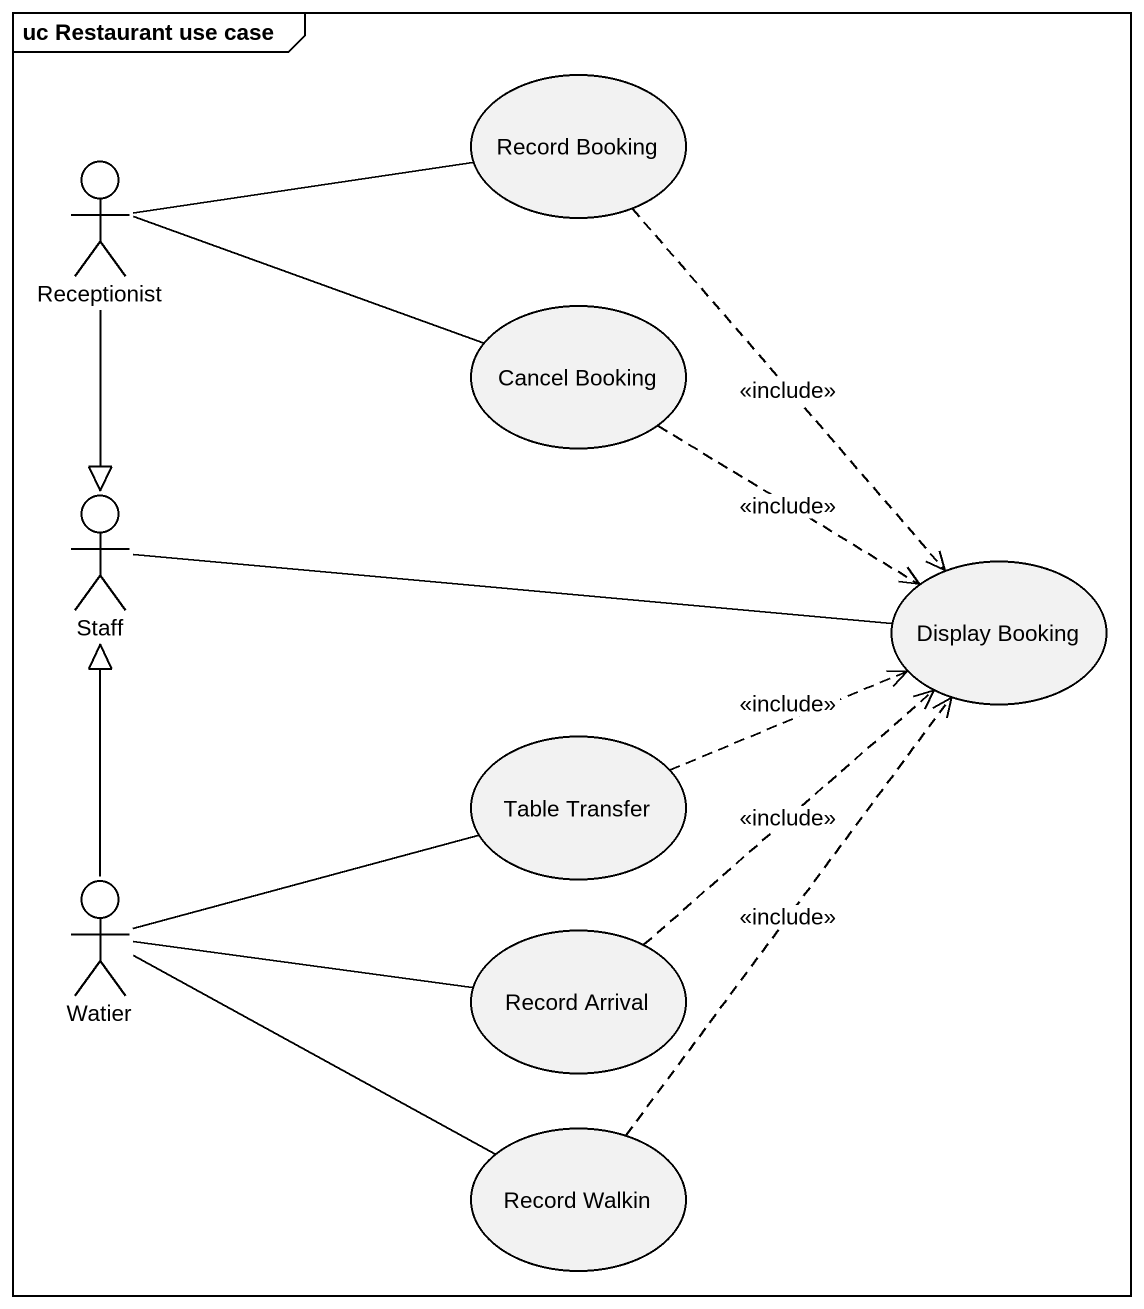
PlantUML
@startuml
mainframe uc Restaurant use case
usecase "Record Booking" as Record_Booking
actor Receptionist
usecase "Cancel Booking" as Cancel_Booking
actor Staff
usecase "Display Booking" as Display_Booking
usecase "Table Transfer" as Table_Transfer
actor Watier
usecase "Record Arrival" as Record_Arrival
usecase "Record Walkin" as Record_Walkin
Record_Booking ..> Display_Booking : <<include>>
Receptionist -right- Record_Booking
Receptionist -right- Cancel_Booking
Receptionist --|> Staff
Cancel_Booking ..> Display_Booking : <<include>>
Staff -right- Display_Booking
Table_Transfer .right.> Display_Booking : <<include>>
Watier -up-|> Staff
Watier -right- Table_Transfer
Watier -right- Record_Arrival
Watier -right- Record_Walkin
Record_Arrival .up.> Display_Booking : <<include>>
Record_Walkin .up.> Display_Booking : <<include>>
@enduml
